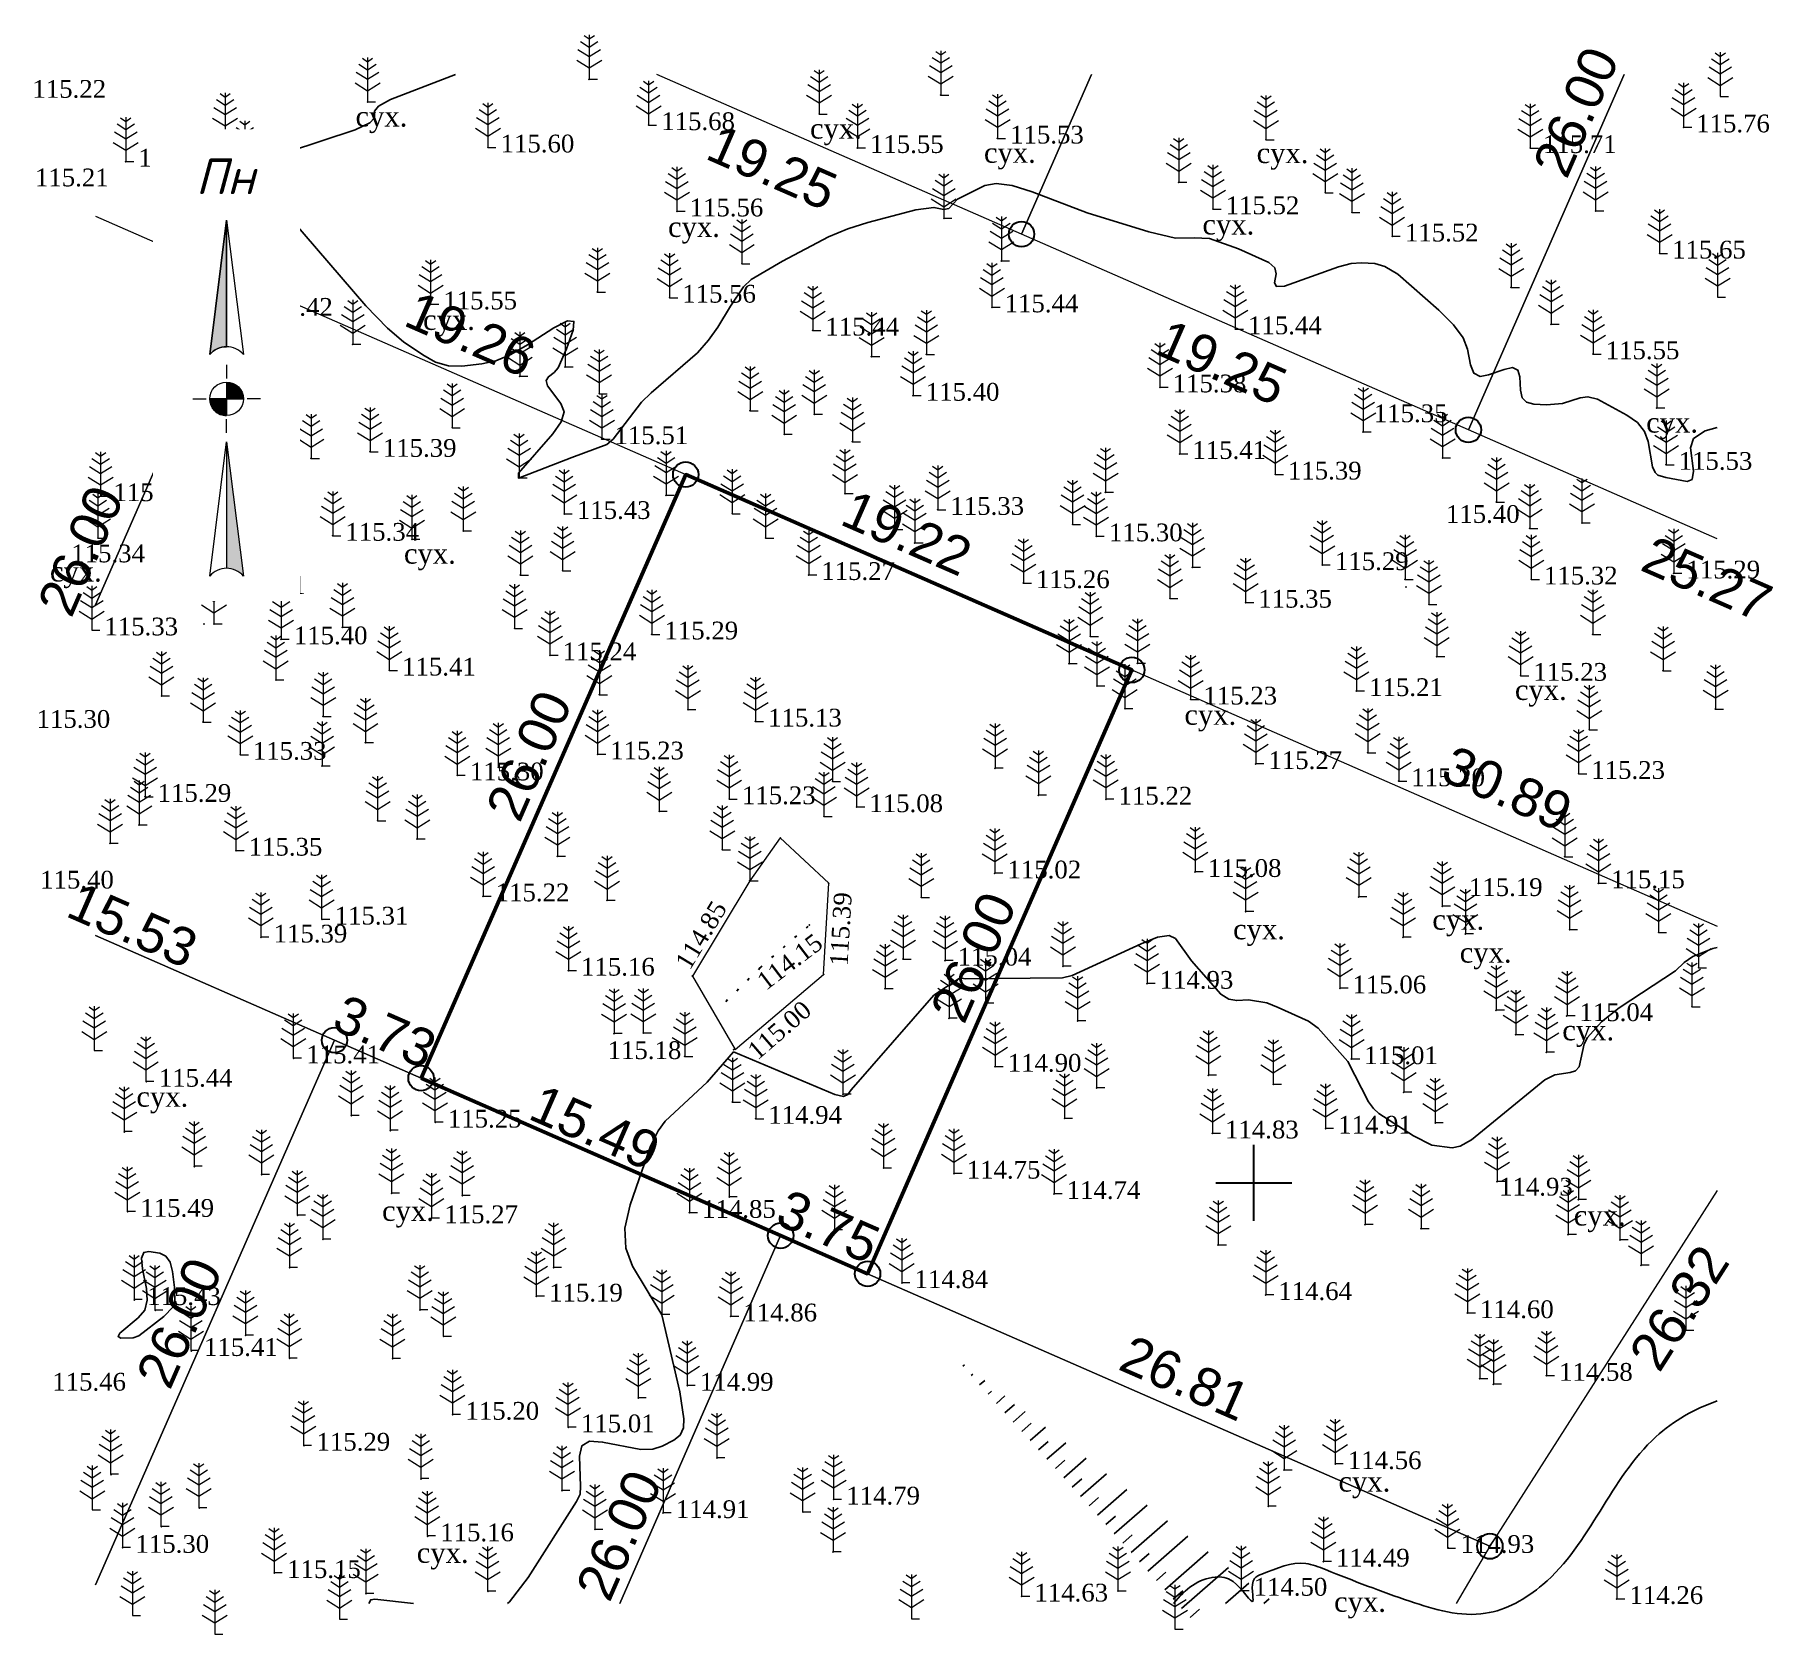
# Model space of a CAD drawing. Header units: millimetres. Extents: x 5405501.9 to 5405570.5, y 5524932.2 to 5524995.3.
import ezdxf
from ezdxf.enums import TextEntityAlignment as Align

# ---------------------------------------------------------------- set-up
doc = ezdxf.new("R2010")
doc.units = ezdxf.units.MM
doc.set_wipeout_variables(frame=1)
doc.linetypes.add('HIDDEN', pattern=[0.5, 0, -0.5])
for name, color, linetype, lineweight in [('#Лист (текст_ПН)', 250, 'Continuous', 0), ('#Штамп', 250, 'Continuous', 0), ('11900000', 1, 'Continuous', 30), ('Контур', 7, 'HIDDEN', 30), ('рельеф', 7, 'Continuous', 0), ('ТОЧКИ', 7, 'Continuous', 30)]:
    doc.layers.add(name, color=color, linetype=linetype, lineweight=lineweight)
for name, color, linetype in [('горизонтали', 42, 'Continuous'), ('Ділянки_Межі', 10, 'Continuous'), ('надписи', 7, 'Continuous'), ('отметки', 7, 'Continuous'), ('промеры', 185, 'Continuous'), ('Растительность', 7, 'Continuous')]:
    doc.layers.add(name, color=color, linetype=linetype)
doc.styles.get("Standard").update_dxf_attribs({"font": 'arial.ttf'})
doc.styles.add('times', font='times.ttf')
doc.styles.add('Мой_Топо', font='isocpeui.ttf')
doc.linetypes.add('канава 0', pattern='A,0.9,0,["|",Standard,S=0.25,R=0,X=0,Y=0],0.1', length=1)

# ---------------------------------------------------------------- blocks, each defined once
blk = doc.blocks.new('A$C51FE15A3')
at = {"layer": 'Растительность', "color": 94, "lineweight": 0}
for points in [[(-0.343, 1.489), (0, 1.267), (0.343, 1.489)], [(-0.201, 1.726), (0, 1.584), (0.201, 1.726)], [(0, 1.75), (0, 0), (0.319, 0)], [(-0.493, 0.753), (0, 0.444), (0.493, 0.753)], [(-0.447, 1.172), (0, 0.895), (0.447, 1.172)]]:
    blk.add_lwpolyline(points, dxfattribs=at)
blk = doc.blocks.new('*U3')
at = {"color": 0}
for points in [[(-0.113, 0), (-0.109, -0.029), (-0.097, -0.056)], [(-0.113, 0), (-0.097, -0.056), (0, 0)], [(-0.097, -0.056), (0, -0.113), (0, 0)], [(-0.097, -0.056), (-0.08, -0.08), (-0.056, -0.097)], [(-0.097, -0.056), (-0.056, -0.097), (0, -0.113)], [(-0.056, -0.097), (-0.029, -0.109), (0, -0.113)]]:
    blk.add_solid(points, dxfattribs=at)
blk = doc.blocks.new('*U4')
at = {"color": 0}
for points in [[(0, 0), (0.097, 0.056), (0, 0.113)], [(0.097, 0.056), (0.029, 0.109), (0, 0.113)], [(0, 0), (0.113, 0), (0.097, 0.056)], [(0.097, 0.056), (0.056, 0.097), (0.029, 0.109)], [(0.097, 0.056), (0.08, 0.08), (0.056, 0.097)], [(0.113, 0), (0.109, 0.029), (0.097, 0.056)]]:
    blk.add_solid(points, dxfattribs=at)
blk = doc.blocks.new('*U5')
at = {"color": 0}
for points in [[(0, -1.136), (0.021, -1.138), (0, -0.288)], [(0.021, -1.138), (0.042, -1.142), (0, -0.288)], [(0.042, -1.142), (0.062, -1.15), (0, -0.288)], [(0.062, -1.15), (0.081, -1.16), (0, -0.288)], [(0.081, -1.16), (0.098, -1.173), (0, -0.288)], [(0.098, -1.173), (0.113, -1.188), (0, -0.288)]]:
    blk.add_solid(points, dxfattribs=at)
blk = doc.blocks.new('*U6')
at = {"color": 0}
for points in [[(-0.113, 0.297), (-0.098, 0.312), (0, 1.197)], [(-0.098, 0.312), (-0.081, 0.325), (0, 1.197)], [(-0.081, 0.325), (-0.062, 0.335), (0, 1.197)], [(-0.062, 0.335), (-0.042, 0.343), (0, 1.197)], [(-0.042, 0.343), (-0.021, 0.347), (0, 1.197)], [(-0.021, 0.347), (0, 0.349), (0, 1.197)]]:
    blk.add_solid(points, dxfattribs=at)
blk = doc.blocks.new('#Північ')
at = {"color": 7}
blk.add_wipeout([(-2.901, 10.635), (2.901, 10.635), (2.901, -7.981), (-2.901, -7.981)], dxfattribs=at).dxf.layer = '#Лист (текст_ПН)'
at = {"layer": '#Лист (текст_ПН)'}
for p, q in [((-0.663, 1.748), (0, 7.043)), ((0, 7.043), (0, 2.052)), ((0, 7.043), (0.663, 1.748)), ((0, 1.337), (0, 0.807)), ((-1.337, 0), (-0.807, 0)), ((-0.662, 0), (0.662, 0)), ((0, 0.662), (0, -0.662)), ((1.337, 0), (0.807, 0)), ((0, -1.337), (0, -0.807)), ((-0.663, -6.99), (0, -1.695)), ((0, -1.695), (0.663, -6.99)), ((0, -1.695), (0, -6.686))]:
    blk.add_line(p, q, dxfattribs=at)
at = {"layer": '#Лист (текст_ПН)', "flags": 128}
for points in [[(0, 7.043), (-0.663, 1.748, -0.218585), (0, 2.052)], [(0, 0), (-0.662, 0, 0.414214), (0, -0.662)]]:
    blk.add_lwpolyline(points, format="xyb", close=True, dxfattribs=at)
at = {"layer": '#Лист (текст_ПН)'}
blk.add_circle((0, 0), 0.662, dxfattribs=at)
for centre in [(0, 1.178), (0, -7.56)]:
    blk.add_arc(centre, 0.874, 40.67981, 139.32019, dxfattribs=at)
at = {"layer": '#Лист (текст_ПН)', "xscale": 5.883850111352785, "yscale": 5.883850111352785, "zscale": 5.883850111352785}
for name in ['*U6', '*U3', '*U4', '*U5']:
    blk.add_blockref(name, (0, 0), dxfattribs=at)
at = {"layer": '#Лист (текст_ПН)', "style": 'Мой_Топо'}
blk.add_text('Пн', height=1.4, dxfattribs=at).set_placement((-1.217, 8.077))

msp = doc.modelspace()

# ---------------------------------------------------------------- linework, layer by layer
at = {"color": 0, "lineweight": -2}
for p, q in [((5405538.518, 5524942.764, 102.36), (5405538.58, 5524942.818, 102.36)), ((5405538.85, 5524942.397, 102.36), (5405538.915, 5524942.454, 102.36)), ((5405539.182, 5524942.029, 102.36), (5405539.382, 5524942.203, 102.36)), ((5405539.514, 5524941.662, 102.36), (5405539.648, 5524941.779, 102.36)), ((5405539.846, 5524941.295, 102.36), (5405540.184, 5524941.588, 102.36)), ((5405540.179, 5524940.927, 102.36), (5405540.556, 5524941.256, 102.36)), ((5405540.511, 5524940.56, 102.36), (5405540.986, 5524940.973, 102.36)), ((5405540.843, 5524940.192, 102.36), (5405541.22, 5524940.521, 102.36)), ((5405541.175, 5524939.825, 102.36), (5405541.787, 5524940.358, 102.36)), ((5405541.507, 5524939.458, 102.36), (5405541.884, 5524939.786, 102.36)), ((5405541.839, 5524939.09, 102.36), (5405542.589, 5524939.743, 102.36)), ((5405542.172, 5524938.723, 102.36), (5405542.549, 5524939.051, 102.36)), ((5405542.504, 5524938.355, 102.36), (5405543.391, 5524939.128, 102.36)), ((5405542.836, 5524937.988, 102.36), (5405543.213, 5524938.316, 102.36)), ((5405543.168, 5524937.62, 102.36), (5405544.193, 5524938.513, 102.36)), ((5405543.5, 5524937.253, 102.36), (5405543.877, 5524937.581, 102.36)), ((5405543.832, 5524936.886, 102.36), (5405544.995, 5524937.898, 102.36)), ((5405544.497, 5524936.151, 102.36), (5405545.797, 5524937.283, 102.36)), ((5405544.164, 5524936.518, 102.36), (5405544.542, 5524936.846, 102.36)), ((5405545.161, 5524935.416, 102.36), (5405546.599, 5524936.668, 102.36)), ((5405544.829, 5524935.783, 102.36), (5405545.206, 5524936.112, 102.36)), ((5405545.825, 5524934.681, 102.36), (5405547.401, 5524936.053, 102.36)), ((5405545.493, 5524935.048, 102.36), (5405545.87, 5524935.377, 102.36)), ((5405546.49, 5524933.946, 102.36), (5405548.203, 5524935.437, 102.36)), ((5405546.157, 5524934.314, 102.36), (5405546.535, 5524934.642, 102.36)), ((5405547.154, 5524933.211, 102.36), (5405549.004, 5524934.822, 102.36)), ((5405548.887, 5524933.407, 102.36), (5405549.806, 5524934.207, 102.36)), ((5405546.822, 5524933.579, 102.36), (5405547.199, 5524933.907, 102.36)), ((5405550.395, 5524933.407, 102.36), (5405550.608, 5524933.592, 102.36)), ((5405547.486, 5524932.844, 102.36), (5405547.863, 5524933.172, 102.36))]:
    msp.add_line(p, q, dxfattribs=at)
at = {"layer": '11900000', "color": 7}
for points in [[(5405550, 5524948.5, 0), (5405550, 5524951.5, 0)], [(5405550, 5524948.5, 0), (5405550, 5524951.5, 0)], [(5405548.5, 5524950, 0), (5405551.5, 5524950, 0)], [(5405548.5, 5524950, 0), (5405551.5, 5524950, 0)]]:
    msp.add_polyline3d(points, dxfattribs=at)
at = {"layer": 'горизонтали', "color": 32}
for points in [[(5405512.037, 5524987.982, 115.5), (5405511.207, 5524989.232, 115.5), (5405511.167, 5524990.122, 115.5), (5405511.907, 5524990.662, 115.5), (5405514.547, 5524991.532, 115.5), (5405515.117, 5524991.802, 115.5), (5405515.307, 5524992.002, 115.5), (5405515.307, 5524992.262, 115.5), (5405515.467, 5524992.462, 115.5), (5405515.937, 5524992.732, 115.5), (5405518.506, 5524993.719, 115.5)], [(5405568.288, 5524979.786, 115.5), (5405567.817, 5524979.652, 115.5), (5405567.347, 5524979.352, 115.5), (5405567.227, 5524978.992, 115.5), (5405567.347, 5524978.062, 115.5), (5405567.297, 5524977.742, 115.5), (5405567.107, 5524977.662, 115.5), (5405566.257, 5524977.822, 115.5), (5405565.947, 5524977.912, 115.5), (5405565.837, 5524978.012, 115.5), (5405565.737, 5524978.242, 115.5), (5405565.557, 5524979.232, 115.5), (5405565.417, 5524979.632, 115.5), (5405565.137, 5524979.982, 115.5), (5405564.727, 5524980.282, 115.5), (5405563.557, 5524980.912, 115.5), (5405563.187, 5524981.002, 115.5), (5405562.877, 5524980.962, 115.5), (5405562.187, 5524980.732, 115.5), (5405561.557, 5524980.682, 115.5), (5405561.057, 5524980.712, 115.5), (5405560.767, 5524980.782, 115.5), (5405560.597, 5524980.962, 115.5), (5405560.527, 5524981.262, 115.5), (5405560.497, 5524981.782, 115.5), (5405560.417, 5524982.052, 115.5), (5405560.207, 5524982.152, 115.5), (5405559.877, 5524982.082, 115.5), (5405559.267, 5524981.862, 115.5), (5405558.927, 5524981.802, 115.5), (5405558.687, 5524981.932, 115.5), (5405558.547, 5524982.262, 115.5), (5405558.437, 5524982.882, 115.5), (5405558.257, 5524983.332, 115.5), (5405557.887, 5524983.842, 115.5), (5405557.307, 5524984.422, 115.5), (5405555.687, 5524985.832, 115.5), (5405555.177, 5524986.142, 115.5), (5405554.777, 5524986.252, 115.5), (5405554.247, 5524986.282, 115.5), (5405553.847, 5524986.252, 115.5), (5405553.347, 5524986.132, 115.5), (5405551.207, 5524985.362, 115.5), (5405550.897, 5524985.352, 115.5), (5405550.817, 5524985.502, 115.5), (5405550.887, 5524985.852, 115.5), (5405550.837, 5524986.082, 115.5), (5405550.597, 5524986.302, 115.5), (5405549.397, 5524986.832, 115.5), (5405548.247, 5524987.242, 115.5), (5405547.647, 5524987.272, 115.5), (5405546.907, 5524987.262, 115.5), (5405545.857, 5524987.502, 115.5), (5405543.427, 5524988.262, 115.5), (5405541.257, 5524989.082, 115.5), (5405540.467, 5524989.332, 115.5), (5405539.837, 5524989.412, 115.5), (5405539.387, 5524989.332, 115.5), (5405538.307, 5524988.802, 115.5), (5405537.967, 5524988.422, 115.5), (5405537.777, 5524988.382, 115.5), (5405537.377, 5524988.472, 115.5), (5405536.667, 5524988.372, 115.5), (5405534.767, 5524987.872, 115.5), (5405533.977, 5524987.622, 115.5), (5405533.217, 5524987.312, 115.5), (5405531.407, 5524986.352, 115.5), (5405530.167, 5524985.632, 115.5), (5405529.867, 5524985.342, 115.5), (5405529.347, 5524984.572, 115.5), (5405528.857, 5524983.752, 115.5), (5405528.487, 5524983.232, 115.5), (5405528.047, 5524982.732, 115.5), (5405526.227, 5524981.162, 115.5), (5405525.837, 5524980.782, 115.5), (5405524.727, 5524979.332, 115.5), (5405524.467, 5524979.122, 115.5), (5405523.087, 5524978.612, 115.5), (5405520.987, 5524977.792, 115.5), (5405520.987, 5524977.982, 115.5), (5405522.347, 5524979.542, 115.5), (5405522.677, 5524980.012, 115.5), (5405522.787, 5524980.402, 115.5), (5405522.657, 5524980.732, 115.5), (5405522.127, 5524981.432, 115.5), (5405522.077, 5524981.642, 115.5), (5405522.167, 5524981.792, 115.5), (5405522.397, 5524981.962, 115.5), (5405522.557, 5524982.142, 115.5), (5405522.887, 5524982.892, 115.5), (5405523.147, 5524983.632, 115.5), (5405523.177, 5524983.972, 115.5), (5405522.917, 5524984.002, 115.5), (5405522.377, 5524983.722, 115.5), (5405521.347, 5524983.052, 115.5), (5405520.687, 5524982.672, 115.5), (5405520.087, 5524982.422, 115.5), (5405519.537, 5524982.302, 115.5), (5405518.747, 5524982.212, 115.5), (5405518.227, 5524982.222, 115.5), (5405517.717, 5524982.362, 115.5), (5405517.207, 5524982.652, 115.5), (5405516.447, 5524983.172, 115.5), (5405515.817, 5524983.702, 115.5), (5405514.957, 5524984.592, 115.5), (5405512.037, 5524987.982, 115.5)], [(5405568.288, 5524959.278, 115), (5405568.117, 5524959.242, 115), (5405567.327, 5524958.922, 115), (5405566.977, 5524958.682, 115), (5405566.637, 5524958.352, 115), (5405564.417, 5524956.902, 115), (5405563.727, 5524956.342, 115), (5405563.167, 5524955.732, 115), (5405563.037, 5524955.472, 115), (5405562.837, 5524954.572, 115), (5405562.697, 5524954.412, 115), (5405562.487, 5524954.342, 115), (5405561.877, 5524954.252, 115), (5405561.487, 5524954.062, 115), (5405558.587, 5524951.692, 115), (5405558.147, 5524951.442, 115), (5405557.827, 5524951.382, 115), (5405557.027, 5524951.482, 115), (5405556.307, 5524951.852, 115), (5405554.937, 5524952.732, 115), (5405554.727, 5524952.922, 115), (5405554.527, 5524953.192, 115), (5405553.717, 5524954.782, 115), (5405552.537, 5524956.102, 115), (5405552.157, 5524956.372, 115), (5405550.967, 5524956.912, 115), (5405550.517, 5524957.092, 115), (5405549.787, 5524957.212, 115), (5405549.327, 5524957.182, 115), (5405549.017, 5524957.242, 115), (5405548.697, 5524957.432, 115), (5405547.537, 5524958.752, 115), (5405546.907, 5524959.632, 115), (5405546.657, 5524959.752, 115), (5405546.207, 5524959.682, 115), (5405545.557, 5524959.422, 115), (5405542.837, 5524958.172, 115), (5405542.457, 5524958.082, 115), (5405538.607, 5524958.042, 115), (5405538.417, 5524958.082, 115), (5405537.377, 5524957.402, 115), (5405534.117, 5524953.662, 115), (5405533.987, 5524953.482, 115), (5405533.817, 5524953.402, 115), (5405533.467, 5524953.482, 115), (5405529.477, 5524955.162, 115), (5405528.427, 5524953.962, 115), (5405526.777, 5524952.422, 115), (5405526.497, 5524952.052, 115), (5405526.197, 5524951.442, 115), (5405525.397, 5524949.132, 115), (5405525.187, 5524948.212, 115), (5405525.217, 5524947.412, 115), (5405525.487, 5524946.712, 115), (5405526.647, 5524944.792, 115), (5405527.347, 5524941.752, 115), (5405527.507, 5524940.692, 115), (5405527.497, 5524940.332, 115), (5405527.367, 5524940.042, 115), (5405527.117, 5524939.842, 115), (5405526.657, 5524939.602, 115), (5405526.287, 5524939.492, 115), (5405525.817, 5524939.482, 115), (5405524.307, 5524939.772, 115), (5405523.787, 5524939.802, 115), (5405523.487, 5524939.622, 115), (5405523.397, 5524939.212, 115), (5405523.437, 5524938.012, 115), (5405523.417, 5524937.712, 115), (5405523.277, 5524937.422, 115), (5405521.367, 5524934.432, 115), (5405520.637, 5524933.472, 115), (5405520.554, 5524933.407, 115)], [(5405516.841, 5524933.407, 115), (5405515.317, 5524933.572, 115), (5405515.157, 5524933.552, 115), (5405515.076, 5524933.407, 115)]]:
    msp.add_polyline3d(points, dxfattribs=at)
msp.add_polyline3d([(5405505.787, 5524943.882, 115.5), (5405506.007, 5524943.962, 115.5), (5405506.997, 5524944.722, 115.5), (5405507.357, 5524945.102, 115.5), (5405507.427, 5524945.242, 115.5), (5405507.417, 5524945.872, 115.5), (5405507.337, 5524946.502, 115.5), (5405507.247, 5524946.872, 115.5), (5405507.077, 5524947.102, 115.5), (5405506.837, 5524947.222, 115.5), (5405506.407, 5524947.292, 115.5), (5405506.197, 5524947.252, 115.5), (5405506.107, 5524947.022, 115.5), (5405506.147, 5524946.602, 115.5), (5405506.307, 5524945.832, 115.5), (5405506.337, 5524945.362, 115.5), (5405506.237, 5524944.972, 115.5), (5405505.977, 5524944.672, 115.5), (5405505.257, 5524944.062, 115.5), (5405505.187, 5524943.932, 115.5), (5405505.297, 5524943.872, 115.5), (5405505.787, 5524943.882, 115.5)], close=True, dxfattribs=at)
msp.add_open_spline([(5405546.834, 5524933.407), (5405547.298, 5524933.972), (5405548.007, 5524934.525), (5405549.31, 5524934.412), (5405550.203, 5524932.882), (5405549.792, 5524934.366), (5405550.801, 5524934.735), (5405551.741, 5524935.172), (5405553.708, 5524934.388), (5405555.917, 5524933.521), (5405559.022, 5524932.609), (5405563.04, 5524934.883), (5405564.332, 5524939.289), (5405567.395, 5524941.096), (5405568.288, 5524941.39)], degree=3, knots=[723.671916, 723.671916, 723.671916, 723.671916, 725.779106, 726.515958, 727.610805, 728.505739, 728.853044, 730.63022, 731.440457, 735.00311, 738.019619, 740.550249, 747.898578, 750.664742, 750.664742, 750.664742, 750.664742], dxfattribs=at)
at = {"layer": 'Ділянки_Межі', "lineweight": 0}
for points in [[(5405543.595, 5524993.719), (5405540.836, 5524987.416), (5405526.44, 5524993.719)], [(5405564.609, 5524993.719), (5405558.469, 5524979.696), (5405540.836, 5524987.416)], [(5405540.836, 5524987.416), (5405543.595, 5524993.719)], [(5405558.469, 5524979.696), (5405564.609, 5524993.719)], [(5405504.3, 5524988.128), (5405509.94, 5524985.659), (5405504.3, 5524972.8)], [(5405504.3, 5524972.8), (5405509.94, 5524985.659), (5405527.584, 5524977.934), (5405517.141, 5524954.124), (5405513.725, 5524955.62), (5405504.3, 5524959.746)], [(5405568.288, 5524975.397), (5405558.469, 5524979.696)], [(5405534.764, 5524946.408), (5405545.191, 5524970.226), (5405568.288, 5524960.114)], [(5405504.3, 5524959.746), (5405513.725, 5524955.62), (5405504.3, 5524934.133)], [(5405504.3, 5524934.133), (5405513.725, 5524955.62), (5405517.141, 5524954.124), (5405531.332, 5524947.911), (5405524.982, 5524933.407)], [(5405568.288, 5524949.692), (5405559.319, 5524935.658), (5405534.764, 5524946.408)], [(5405524.982, 5524933.407), (5405531.332, 5524947.911), (5405534.764, 5524946.408), (5405559.319, 5524935.658), (5405557.988, 5524933.407)]]:
    msp.add_lwpolyline(points, dxfattribs=at)
at = {"layer": 'Ділянки_Межі', "lineweight": 50}
msp.add_lwpolyline([(5405517.141, 5524954.124), (5405527.584, 5524977.934), (5405545.191, 5524970.226), (5405534.764, 5524946.408), (5405531.332, 5524947.911)], close=True, dxfattribs=at)
at = {"layer": 'Контур', "color": 7, "linetype": 'HIDDEN'}
msp.add_lwpolyline([(5405529.169, 5524957.15), (5405530.53, 5524958.49), (5405532.465, 5524960.161)], dxfattribs=at)
at = {"layer": 'отметки', "color": 7}
for p in [(5405523.775, 5524993.528, 115.63), (5405515.03, 5524992.626, 115.494), (5405537.647, 5524992.905, 115.636), (5405532.854, 5524992.154, 115.543), (5405509.413, 5524991.238, 115.469), (5405526.122, 5524991.719, 115.676), (5405539.886, 5524991.191, 115.529), (5405550.486, 5524991.145, 115.639), (5405566.957, 5524991.632, 115.758), (5405519.782, 5524990.84, 115.597), (5405534.356, 5524990.819, 115.547), (5405560.911, 5524990.816, 115.714), (5405505.487, 5524990.28, 115.384), (5405510.193, 5524990.14, 115.5), (5405547.039, 5524989.457, 115.547), (5405552.821, 5524989.051, 115.571), (5405548.391, 5524988.402, 115.523), (5405508.745, 5524987.702, 115.477), (5405527.24, 5524988.317, 115.555), (5405537.772, 5524988.045, 115.49), (5405553.87, 5524988.275, 115.632), (5405563.488, 5524988.329, 115.646), (5405555.465, 5524987.327, 115.524), (5405540.039, 5524986.362, 115.442), (5405566.01, 5524986.655, 115.646), (5405508.567, 5524985.673, 115.491), (5405529.801, 5524986.247, 115.513), (5405524.1, 5524985.135, 115.504), (5405526.949, 5524984.914, 115.559), (5405560.156, 5524985.315, 115.568), (5405510.252, 5524984.397, 115.422), (5405517.522, 5524984.649, 115.548), (5405539.67, 5524984.534, 115.436), (5405532.596, 5524983.617, 115.444), (5405549.274, 5524983.668, 115.437), (5405561.732, 5524983.863, 115.523), (5405514.446, 5524983.066, 115.468), (5405522.826, 5524982.179, 115.502), (5405534.916, 5524982.586, 115.442), (5405537.085, 5524982.674, 115.434), (5405563.388, 5524982.684, 115.552), (5405521.035, 5524981.807, 115.488), (5405524.171, 5524981.119, 115.531), (5405536.557, 5524981.046, 115.4), (5405546.301, 5524981.377, 115.378), (5405510.734, 5524980.184, 115.371), (5405530.126, 5524980.449, 115.425), (5405532.656, 5524980.315, 115.368), (5405565.9, 5524980.557, 115.53), (5405518.373, 5524979.784, 115.456), (5405531.475, 5524979.522, 115.458), (5405554.315, 5524979.615, 115.351), (5405515.134, 5524978.833, 115.394), (5405524.275, 5524979.332, 115.508), (5405534.161, 5524979.224, 115.385), (5405547.079, 5524978.75, 115.411), (5405512.806, 5524978.573, 115.394), (5405557.448, 5524978.592, 115.444), (5405566.266, 5524978.32, 115.53), (5405511.353, 5524977.492, 115.322), (5405521.01, 5524977.796, 115.501), (5405550.849, 5524977.938, 115.391), (5405504.503, 5524977.084, 115.296), (5405526.81, 5524977.12, 115.425), (5405533.874, 5524977.175, 115.337), (5405544.149, 5524977.236, 115.32), (5405559.577, 5524976.849, 115.402), (5405522.791, 5524976.382, 115.433), (5405529.424, 5524976.39, 115.369), (5405537.53, 5524976.543, 115.328), (5405562.947, 5524976.026, 115.333), (5405504.394, 5524975.429, 115.352), (5405513.656, 5524975.523, 115.337), (5405516.779, 5524975.377, 115.35), (5405518.808, 5524975.71, 115.402), (5405530.741, 5524975.429, 115.372), (5405535.826, 5524975.771, 115.291), (5405542.848, 5524975.963, 115.25), (5405543.785, 5524975.501, 115.3), (5405560.893, 5524975.81, 115.356), (5405536.626, 5524975.236, 115.269), (5405507.754, 5524974.472, 115.319), (5405521.063, 5524973.972, 115.315), (5405522.734, 5524974.141, 115.351), (5405532.436, 5524973.976, 115.266), (5405547.58, 5524974.279, 115.285), (5405552.703, 5524974.366, 115.294), (5405566.572, 5524974.035, 115.287), (5405509.18, 5524973.42, 115.308), (5405540.908, 5524973.653, 115.256), (5405555.969, 5524973.797, 115.376), (5405556.011, 5524973.492, 115.35), (5405560.949, 5524973.798, 115.32), (5405546.69, 5524973.045, 115.218), (5405549.677, 5524972.884, 115.349), (5405556.915, 5524972.81, 115.324), (5405508.573, 5524972.034, 115.33), (5405508.97, 5524972.036, 115.329), (5405514.039, 5524971.913, 115.348), (5405511.622, 5524971.438, 115.402), (5405520.833, 5524971.861, 115.279), (5405526.246, 5524971.631, 115.29), (5405543.546, 5524971.55, 115.296), (5405563.376, 5524971.635, 115.185), (5405522.228, 5524970.807, 115.242), (5405557.215, 5524970.752, 115.282), (5405511.415, 5524969.825, 115.357), (5405515.894, 5524970.205, 115.407), (5405542.71, 5524970.479, 115.275), (5405545.41, 5524970.49, 115.276), (5405560.533, 5524970, 115.23), (5405566.154, 5524970.193, 115.17), (5405506.904, 5524969.197, 115.365), (5405524.183, 5524969.254, 115.235), (5405543.814, 5524969.596, 115.207), (5405554.052, 5524969.397, 115.208), (5405527.674, 5524968.663, 115.194), (5405544.914, 5524968.702, 115.199), (5405547.513, 5524969.063, 115.228), (5405568.218, 5524968.685, 115.2), (5405508.538, 5524968.173, 115.355), (5405513.277, 5524968.395, 115.392), (5405530.338, 5524968.195, 115.131), (5405563.245, 5524967.872, 115.222), (5405514.95, 5524967.357, 115.315), (5405510.006, 5524966.884, 115.333), (5405513.235, 5524966.436, 115.358), (5405524.105, 5524966.898, 115.226), (5405550.079, 5524966.517, 115.275), (5405554.495, 5524966.96, 115.198), (5405518.571, 5524966.071, 115.302), (5405520.188, 5524966.387, 115.262), (5405533.383, 5524965.835, 115.087), (5405539.793, 5524966.348, 115.118), (5405555.715, 5524965.84, 115.202), (5405562.819, 5524966.129, 115.228), (5405506.247, 5524965.223, 115.29), (5405529.304, 5524965.131, 115.229), (5405541.499, 5524965.283, 115.109), (5405544.164, 5524965.116, 115.217), (5405526.541, 5524964.652, 115.167), (5405533.043, 5524964.45, 115.191), (5405534.332, 5524964.817, 115.084), (5405506.018, 5524964.106, 115.355), (5405515.429, 5524964.284, 115.223), (5405504.866, 5524963.386, 115.315), (5405509.841, 5524963.102, 115.351), (5405516.985, 5524963.564, 115.313), (5405529.032, 5524963.133, 115.092), (5405531.318, 5524963.602, 115.124), (5405522.516, 5524962.877, 115.176), (5405562.269, 5524962.855, 115.123), (5405530.115, 5524961.915, 115.153), (5405533.231, 5524961.809, 115.175), (5405539.781, 5524962.203, 115.016), (5405547.686, 5524962.261, 115.08), (5405563.602, 5524961.815, 115.148), (5405519.588, 5524961.3, 115.217), (5405524.476, 5524961.137, 115.192), (5405536.881, 5524961.254, 115.147), (5405554.134, 5524961.27, 115.277), (5405557.44, 5524960.901, 115.193), (5405513.234, 5524960.383, 115.306), (5405549.684, 5524960.693, 115.11), (5405510.825, 5524959.675, 115.385), (5405532.465, 5524960.161, 113.883), (5405555.888, 5524959.677, 115.187), (5405558.343, 5524959.815, 115.179), (5405562.461, 5524959.987, 115.021), (5405565.972, 5524959.87, 115.086), (5405522.955, 5524958.369, 115.164), (5405530.525, 5524958.486, 114.153), (5405533.023, 5524958.213, 115.388), (5405536.161, 5524958.823, 115.08), (5405537.817, 5524958.764, 115.039), (5405542.472, 5524958.529, 115.024), (5405567.55, 5524958.486, 114.969), (5405527.851, 5524958.152, 114.846), (5405535.448, 5524957.659, 115.075), (5405545.787, 5524957.852, 114.927), (5405553.397, 5524957.669, 115.061), (5405539.387, 5524957.052, 114.939), (5405539.418, 5524957.077, 114.95), (5405559.564, 5524956.804, 115.172), (5405567.288, 5524956.944, 114.923), (5405537.978, 5524956.488, 114.952), (5405543.049, 5524956.385, 114.911), (5405562.351, 5524956.575, 115.041), (5405524.762, 5524955.877, 115.178), (5405525.91, 5524955.907, 115.088), (5405560.332, 5524955.836, 115.045), (5405512.115, 5524954.909, 115.414), (5405527.55, 5524954.986, 115.063), (5405529.471, 5524955.253, 115.002), (5405553.855, 5524954.876, 115.006), (5405561.547, 5524955.146, 115.027), (5405539.792, 5524954.578, 114.902), (5405548.206, 5524954.232, 114.909), (5405506.296, 5524953.987, 115.444), (5405533.798, 5524953.484, 115.004), (5405543.802, 5524953.734, 114.786), (5405550.77, 5524953.879, 114.893), (5405555.913, 5524953.569, 115.066), (5405529.427, 5524953.185, 114.942), (5405505.44, 5524952.006, 115.433), (5405514.395, 5524952.65, 115.346), (5405515.931, 5524952.058, 115.302), (5405517.7, 5524952.375, 115.247), (5405530.345, 5524952.523, 114.937), (5405542.532, 5524952.535, 114.846), (5405552.831, 5524952.136, 114.909), (5405557.158, 5524952.353, 115.051), (5405548.366, 5524951.947, 114.835), (5405508.201, 5524950.635, 115.465), (5405510.856, 5524950.314, 115.404), (5405535.397, 5524950.577, 114.863), (5405538.175, 5524950.362, 114.749), (5405559.597, 5524950.041, 114.934), (5405515.977, 5524949.577, 115.353), (5405518.772, 5524949.489, 115.137), (5405529.307, 5524949.432, 114.848), (5405542.118, 5524949.56, 114.741), (5405562.803, 5524949.331, 114.853), (5405505.567, 5524948.856, 115.486), (5405512.272, 5524948.707, 115.361), (5405517.561, 5524948.602, 115.266), (5405527.732, 5524948.813, 114.849), (5405533.456, 5524948.149, 114.875), (5405554.387, 5524948.347, 114.762), (5405556.602, 5524948.188, 114.812), (5405562.402, 5524947.953, 114.836), (5405513.276, 5524947.77, 115.317), (5405548.595, 5524947.538, 114.727), (5405564.446, 5524947.742, 114.845), (5405511.964, 5524946.65, 115.383), (5405522.379, 5524946.645, 115.135), (5405565.281, 5524946.744, 114.736), (5405536.114, 5524946.044, 114.843), (5405505.833, 5524945.375, 115.429), (5405521.696, 5524945.514, 115.19), (5405550.47, 5524945.574, 114.642), (5405506.662, 5524944.969, 115.522), (5405517.099, 5524944.978, 115.232), (5405526.644, 5524944.791, 115), (5405529.36, 5524944.729, 114.858), (5405558.429, 5524944.859, 114.599), (5405510.22, 5524943.974, 115.341), (5405518.03, 5524943.934, 115.182), (5405567.048, 5524944.18, 114.645), (5405508.079, 5524943.367, 115.412), (5405511.959, 5524943.066, 115.351), (5405516.027, 5524943.053, 115.268), (5405561.546, 5524942.386, 114.578), (5405527.646, 5524941.995, 114.985), (5405558.914, 5524942.27, 114.571), (5405559.455, 5524942.049, 114.568), (5405525.72, 5524941.51, 115.079), (5405518.394, 5524940.851, 115.203), (5405522.951, 5524940.355, 115.011), (5405512.517, 5524939.631, 115.291), (5405528.816, 5524939.139, 114.948), (5405504.906, 5524938.485, 115.374), (5405517.142, 5524938.317, 115.095), (5405551.197, 5524938.668, 114.498), (5405553.213, 5524938.904, 114.563), (5405522.705, 5524937.85, 115.021), (5405508.389, 5524937.169, 115.265), (5405526.695, 5524936.973, 114.913), (5405532.207, 5524937.007, 114.829), (5405533.422, 5524937.506, 114.786), (5405550.569, 5524937.241, 114.542), (5405506.897, 5524936.433, 115.304), (5405524.009, 5524936.324, 114.964), (5405505.373, 5524935.601, 115.302), (5405517.399, 5524936.057, 115.158), (5405557.66, 5524935.598, 114.928), (5405533.403, 5524935.434, 114.796), (5405552.744, 5524935.058, 114.493), (5405511.358, 5524934.607, 115.148), (5405514.974, 5524933.791, 115.006), (5405519.785, 5524933.882, 115.034), (5405540.844, 5524933.68, 114.633), (5405544.637, 5524933.893, 114.51), (5405549.494, 5524933.909, 114.501), (5405564.326, 5524933.583, 114.262)]:
    msp.add_point(p, dxfattribs=at)
at = {"layer": 'рельеф', "color": 7, "linetype": 'канава 0'}
for points, elevation in [([(5405533.231, 5524961.809), (5405531.318, 5524963.602), (5405530.12, 5524961.91), (5405527.851, 5524958.152)], 115.175), ([(5405527.85, 5524958.15), (5405529.534, 5524955.25), (5405533.02, 5524958.21), (5405533.02, 5524958.21), (5405533.23, 5524961.81)], 114.85)]:
    msp.add_lwpolyline(points, dxfattribs=dict(at, elevation=elevation))
at = {"layer": 'ТОЧКИ'}
for centre in [(5405540.836, 5524987.416), (5405509.94, 5524985.659), (5405558.469, 5524979.696), (5405527.584, 5524977.934), (5405545.191, 5524970.226), (5405513.725, 5524955.62, 107.24), (5405517.141, 5524954.124, 107.24), (5405531.332, 5524947.911, 107.24), (5405534.764, 5524946.408, 107.24), (5405559.319, 5524935.658)]:
    msp.add_circle(centre, 0.5, dxfattribs=at)

# ---------------------------------------------------------------- block references
at = {"layer": 'Растительность', "color": 7}
for p in [(5405523.78, 5524993.53, 115.63), (5405537.65, 5524992.9, 115.64), (5405568.41, 5524992.84, 115.7), (5405515.03, 5524992.63, 115.49), (5405532.85, 5524992.15, 115.54), (5405526.12, 5524991.72, 115.68), (5405566.96, 5524991.63, 115.76), (5405509.41, 5524991.24, 115.47), (5405519.78, 5524990.84, 115.6), (5405534.36, 5524990.82, 115.55), (5405539.89, 5524991.19, 115.53), (5405550.48, 5524991.14, 115.64), (5405560.91, 5524990.81, 115.71), (5405505.49, 5524990.28, 115.38), (5405510.19, 5524990.14, 115.5), (5405547.04, 5524989.46, 115.55), (5405552.82, 5524989.05, 115.57), (5405527.24, 5524988.32, 115.56), (5405537.77, 5524988.05, 115.49), (5405548.39, 5524988.4, 115.52), (5405553.87, 5524988.27, 115.63), (5405563.49, 5524988.33, 115.65), (5405508.75, 5524987.7, 115.48), (5405555.46, 5524987.33, 115.52), (5405566.01, 5524986.65, 115.65), (5405529.8, 5524986.25, 115.51), (5405540.04, 5524986.36, 115.44), (5405508.57, 5524985.67, 115.49), (5405560.16, 5524985.31, 115.57), (5405517.52, 5524984.65, 115.55), (5405524.1, 5524985.13, 115.5), (5405526.95, 5524984.91, 115.56), (5405568.3, 5524984.93, 115.6), (5405510.25, 5524984.4, 115.42), (5405539.67, 5524984.53, 115.44), (5405561.73, 5524983.86, 115.52), (5405532.6, 5524983.62, 115.44), (5405549.27, 5524983.67, 115.44), (5405514.45, 5524983.07, 115.47), (5405534.92, 5524982.59, 115.44), (5405537.08, 5524982.67, 115.43), (5405563.39, 5524982.68, 115.55), (5405521.04, 5524981.81, 115.49), (5405522.83, 5524982.18, 115.5), (5405524.17, 5524981.12, 115.53), (5405546.3, 5524981.38, 115.38), (5405530.13, 5524980.45, 115.42), (5405536.56, 5524981.05, 115.4), (5405565.9, 5524980.56, 115.53), (5405510.73, 5524980.18, 115.37), (5405518.37, 5524979.78, 115.46), (5405532.66, 5524980.31, 115.37), (5405524.28, 5524979.33, 115.51), (5405531.47, 5524979.52, 115.46), (5405534.16, 5524979.22, 115.38), (5405554.32, 5524979.62, 115.35), (5405512.81, 5524978.57, 115.39), (5405515.13, 5524978.83, 115.39), (5405547.08, 5524978.75, 115.41), (5405557.45, 5524978.59, 115.44), (5405521.01, 5524977.8, 115.5), (5405550.85, 5524977.94, 115.39), (5405566.27, 5524978.32, 115.53), (5405504.5, 5524977.08, 115.3), (5405511.35, 5524977.49, 115.32), (5405526.81, 5524977.12, 115.42), (5405533.87, 5524977.18, 115.34), (5405544.15, 5524977.24, 115.32), (5405522.79, 5524976.38, 115.43), (5405529.42, 5524976.39, 115.37), (5405537.53, 5524976.54, 115.33), (5405559.58, 5524976.85, 115.4), (5405518.81, 5524975.71, 115.4), (5405535.83, 5524975.77, 115.29), (5405542.85, 5524975.96, 115.25), (5405560.89, 5524975.81, 115.36), (5405562.95, 5524976.03, 115.33), (5405504.39, 5524975.43, 115.35), (5405513.66, 5524975.52, 115.34), (5405516.78, 5524975.38, 115.35), (5405530.74, 5524975.43, 115.37), (5405536.63, 5524975.24, 115.27), (5405543.78, 5524975.5, 115.3), (5405507.75, 5524974.47, 115.32), (5405547.58, 5524974.28, 115.29), (5405552.7, 5524974.37, 115.29), (5405521.06, 5524973.97, 115.31), (5405522.73, 5524974.14, 115.35), (5405532.44, 5524973.98, 115.27), (5405540.91, 5524973.65, 115.26), (5405555.97, 5524973.8, 115.38), (5405560.95, 5524973.8, 115.32), (5405566.57, 5524974.04, 115.29), (5405509.18, 5524973.42, 115.31), (5405546.69, 5524973.04, 115.22), (5405549.68, 5524972.88, 115.35), (5405556.91, 5524972.81, 115.32), (5405504.15, 5524971.79, 115.33), (5405508.97, 5524972.04, 115.33), (5405514.04, 5524971.91, 115.35), (5405520.83, 5524971.86, 115.28), (5405526.25, 5524971.63, 115.29), (5405543.55, 5524971.55, 115.3), (5405563.38, 5524971.63, 115.19), (5405511.62, 5524971.44, 115.4), (5405515.89, 5524970.2, 115.41), (5405522.23, 5524970.81, 115.24), (5405542.71, 5524970.48, 115.28), (5405545.41, 5524970.49, 115.28), (5405557.22, 5524970.75, 115.28), (5405566.15, 5524970.19, 115.17), (5405511.41, 5524969.83, 115.36), (5405543.81, 5524969.6, 115.21), (5405560.53, 5524970, 115.23), (5405506.9, 5524969.2, 115.37), (5405524.18, 5524969.25, 115.24), (5405547.51, 5524969.06, 115.23), (5405554.05, 5524969.4, 115.21), (5405508.54, 5524968.17, 115.35), (5405513.28, 5524968.39, 115.39), (5405527.67, 5524968.66, 115.19), (5405530.34, 5524968.19, 115.13), (5405544.91, 5524968.7, 115.2), (5405568.22, 5524968.68, 115.2), (5405563.24, 5524967.87, 115.22), (5405510.01, 5524966.88, 115.33), (5405514.95, 5524967.36, 115.32), (5405524.11, 5524966.9, 115.23), (5405554.5, 5524966.96, 115.2), (5405513.24, 5524966.44, 115.36), (5405518.57, 5524966.07, 115.3), (5405520.19, 5524966.39, 115.26), (5405539.79, 5524966.36, 115.12), (5405550.08, 5524966.54, 115.28), (5405562.82, 5524966.13, 115.23), (5405533.38, 5524965.83, 115.09), (5405555.72, 5524965.84, 115.2), (5405506.25, 5524965.22, 115.29), (5405526.54, 5524964.65, 115.17), (5405529.3, 5524965.13, 115.23), (5405534.33, 5524964.82, 115.08), (5405541.5, 5524965.3, 115.11), (5405544.16, 5524965.14, 115.22), (5405506.02, 5524964.11, 115.35), (5405515.43, 5524964.28, 115.22), (5405533.04, 5524964.45, 115.19), (5405504.87, 5524963.39, 115.31), (5405516.99, 5524963.56, 115.31), (5405509.84, 5524963.1, 115.35), (5405522.52, 5524962.88, 115.18), (5405529.03, 5524963.13, 115.09), (5405562.27, 5524962.85, 115.12), (5405530.12, 5524961.91, 115.15), (5405539.78, 5524962.22, 115.02), (5405547.69, 5524962.28, 115.08), (5405519.59, 5524961.3, 115.22), (5405536.88, 5524961.25, 115.15), (5405554.14, 5524961.29, 115.28), (5405563.6, 5524961.82, 115.15), (5405524.48, 5524961.14, 115.19), (5405549.68, 5524960.71, 115.11), (5405557.44, 5524960.92, 115.19), (5405513.22, 5524960.4, 115.31), (5405562.46, 5524959.99, 115.02), (5405565.97, 5524959.87, 115.09), (5405510.82, 5524959.7, 115.39), (5405555.89, 5524959.7, 115.19), (5405558.35, 5524959.83, 115.18), (5405536.16, 5524958.82, 115.08), (5405537.82, 5524958.78, 115.04), (5405542.47, 5524958.55, 115.02), (5405567.55, 5524958.48, 114.97), (5405522.96, 5524958.37, 115.16), (5405545.79, 5524957.87, 114.93), (5405535.45, 5524957.66, 115.07), (5405553.4, 5524957.69, 115.06), (5405537.98, 5524956.5, 114.95), (5405539.42, 5524957.09, 114.95), (5405559.57, 5524956.82, 115.17), (5405562.36, 5524956.59, 115.04), (5405567.29, 5524956.94, 114.92), (5405524.76, 5524955.9, 115.18), (5405525.91, 5524955.91, 115.09), (5405543.05, 5524956.4, 114.91), (5405560.34, 5524955.85, 115.05), (5405504.25, 5524955.21, 115.46), (5405561.55, 5524955.16, 115.03), (5405512.1, 5524954.93, 115.42), (5405527.55, 5524954.98, 115.06), (5405539.79, 5524954.59, 114.9), (5405553.86, 5524954.89, 115.01), (5405506.28, 5524954.01, 115.44), (5405543.8, 5524953.75, 114.79), (5405548.21, 5524954.25, 114.91), (5405550.77, 5524953.89, 114.89), (5405529.43, 5524953.18, 114.94), (5405533.79, 5524953.5, 115), (5405555.92, 5524953.59, 115.07), (5405514.38, 5524952.67, 115.35), (5405517.69, 5524952.4, 115.25), (5405530.35, 5524952.52, 114.94), (5405542.53, 5524952.55, 114.85), (5405557.16, 5524952.37, 115.05), (5405505.43, 5524952.03, 115.43), (5405515.92, 5524952.08, 115.3), (5405548.37, 5524951.96, 114.84), (5405552.83, 5524952.15, 114.91), (5405508.19, 5524950.66, 115.47), (5405510.84, 5524950.34, 115.4), (5405535.39, 5524950.59, 114.86), (5405538.17, 5524950.37, 114.75), (5405515.97, 5524949.6, 115.35), (5405542.12, 5524949.57, 114.74), (5405559.6, 5524950.06, 114.93), (5405505.55, 5524948.88, 115.49), (5405518.76, 5524949.51, 115.14), (5405529.3, 5524949.45, 114.85), (5405562.81, 5524949.35, 114.85), (5405512.26, 5524948.73, 115.36), (5405517.55, 5524948.62, 115.27), (5405527.73, 5524948.83, 114.85), (5405554.39, 5524948.36, 114.76), (5405556.6, 5524948.2, 114.81), (5405513.26, 5524947.79, 115.32), (5405533.45, 5524948.16, 114.88), (5405548.6, 5524947.55, 114.73), (5405562.41, 5524947.97, 114.84), (5405564.45, 5524947.76, 114.85), (5405511.95, 5524946.67, 115.38), (5405522.37, 5524946.67, 115.14), (5405565.28, 5524946.76, 114.74), (5405521.69, 5524945.54, 115.19), (5405536.11, 5524946.06, 114.84), (5405550.47, 5524945.59, 114.64), (5405505.82, 5524945.4, 115.43), (5405506.64, 5524944.99, 115.52), (5405517.09, 5524945, 115.23), (5405526.64, 5524944.81, 115), (5405558.43, 5524944.87, 114.6), (5405529.36, 5524944.74, 114.86), (5405567.05, 5524944.18, 114.65), (5405508.06, 5524943.39, 115.41), (5405510.21, 5524944, 115.34), (5405518.02, 5524943.95, 115.18), (5405511.94, 5524943.09, 115.35), (5405516.01, 5524943.08, 115.27), (5405527.64, 5524942.01, 114.99), (5405558.92, 5524942.28, 114.57), (5405559.46, 5524942.06, 114.57), (5405561.55, 5524942.4, 114.58), (5405525.71, 5524941.53, 115.08), (5405518.38, 5524940.87, 115.2), (5405522.94, 5524940.37, 115.01), (5405512.5, 5524939.65, 115.29), (5405528.81, 5524939.16, 114.95), (5405551.2, 5524938.68, 114.5), (5405553.21, 5524938.92, 114.56), (5405504.89, 5524938.51, 115.37), (5405517.13, 5524938.34, 115.1), (5405522.7, 5524937.87, 115.02), (5405533.42, 5524937.52, 114.79), (5405550.57, 5524937.25, 114.54), (5405504.17, 5524937.09, 115.32), (5405508.37, 5524937.19, 115.27), (5405526.69, 5524936.99, 114.91), (5405532.2, 5524937.02, 114.83), (5405506.88, 5524936.45, 115.31), (5405517.39, 5524936.08, 115.16), (5405524, 5524936.34, 114.96), (5405505.36, 5524935.62, 115.3), (5405533.4, 5524935.45, 114.8), (5405557.64, 5524935.58, 114.93), (5405511.34, 5524934.63, 115.15), (5405552.75, 5524935.07, 114.49), (5405514.96, 5524933.81, 115.01), (5405519.77, 5524933.9, 115.03), (5405544.64, 5524933.9, 114.51), (5405549.5, 5524933.92, 114.5), (5405540.84, 5524933.69, 114.63), (5405564.32, 5524933.58, 114.26), (5405505.75, 5524932.93, 115.24), (5405513.92, 5524932.78, 115.01), (5405536.49, 5524932.8, 114.73), (5405509, 5524932.19, 115.14), (5405546.89, 5524932.39, 114.43)]:
    msp.add_blockref('A$C51FE15A3', p, dxfattribs=at)

# ---------------------------------------------------------------- texts
at = {"layer": 'надписи', "color": 7, "style": 'times'}
for p in [(5405514.555, 5524992.461, 111.861), (5405532.489, 5524991.985, 111.861), (5405539.352, 5524991.03, 111.861), (5405550.111, 5524991.017, 111.861), (5405526.887, 5524988.106, 111.861), (5405547.974, 5524988.202, 111.861), (5405517.219, 5524984.439, 111.861), (5405565.483, 5524980.388, 111.861), (5405516.466, 5524975.218, 111.861), (5405502.497, 5524974.513, 111.861), (5405560.303, 5524969.841, 111.861), (5405547.262, 5524968.863, 111.861), (5405557.044, 5524960.78, 111.861), (5405549.182, 5524960.4, 111.861), (5405558.126, 5524959.48, 111.861), (5405562.173, 5524956.416, 111.861), (5405505.91, 5524953.797, 111.861), (5405515.602, 5524949.294, 111.861), (5405562.625, 5524949.11, 111.861), (5405553.341, 5524938.615, 111.861), (5405516.972, 5524935.805, 111.861), (5405553.169, 5524933.874, 111.861)]:
    msp.add_text('сух.', height=0.8, dxfattribs=at).set_placement(p, align=Align.TOP_LEFT)
at = {"layer": 'отметки', "color": 7, "style": 'times'}
for s, p in [('115.22', (5405501.807, 5524993.495, 115.221)), ('115.68', (5405526.622, 5524992.219, 115.676)), ('115.76', (5405567.457, 5524992.132, 115.758)), ('115.60', (5405520.282, 5524991.34, 115.597)), ('115.55', (5405534.856, 5524991.319, 115.547)), ('115.53', (5405540.386, 5524991.691, 115.529)), ('115.71', (5405561.411, 5524991.316, 115.714)), ('115.38', (5405505.987, 5524990.78, 115.384)), ('115.21', (5405501.908, 5524990.002, 115.209)), ('115.56', (5405527.74, 5524988.817, 115.555)), ('115.52', (5405548.891, 5524988.902, 115.523)), ('115.48', (5405509.245, 5524988.202, 115.477)), ('115.52', (5405555.965, 5524987.827, 115.524)), ('115.65', (5405566.51, 5524987.155, 115.646)), ('115.55', (5405518.022, 5524985.149, 115.548)), ('115.56', (5405527.449, 5524985.414, 115.559)), ('115.44', (5405540.17, 5524985.034, 115.436)), ('115.42', (5405510.752, 5524984.897, 115.422)), ('115.44', (5405533.096, 5524984.117, 115.444)), ('115.44', (5405549.774, 5524984.168, 115.437)), ('115.55', (5405563.888, 5524983.184, 115.552)), ('115.40', (5405537.057, 5524981.546, 115.4)), ('115.38', (5405546.801, 5524981.877, 115.378)), ('115.35', (5405554.737, 5524980.699, 115.351)), ('115.51', (5405524.775, 5524979.832, 115.508)), ('115.39', (5405515.634, 5524979.333, 115.394)), ('115.41', (5405547.579, 5524979.25, 115.411)), ('115.53', (5405566.766, 5524978.82, 115.53)), ('115.39', (5405551.349, 5524978.438, 115.391)), ('115.30', (5405505.003, 5524977.584, 115.296)), ('115.43', (5405523.291, 5524976.882, 115.433)), ('115.33', (5405538.03, 5524977.043, 115.328)), ('115.40', (5405557.582, 5524976.726, 115.402)), ('115.34', (5405514.156, 5524976.023, 115.337)), ('115.30', (5405544.285, 5524976.001, 115.3)), ('115.34', (5405503.341, 5524975.172, 115.339)), ('115.29', (5405553.203, 5524974.866, 115.294)), ('115.27', (5405532.936, 5524974.476, 115.266)), ('115.26', (5405541.408, 5524974.153, 115.256)), ('115.32', (5405561.449, 5524974.298, 115.32)), ('115.29', (5405567.072, 5524974.535, 115.287)), ('115.31', (5405509.68, 5524973.92, 115.308)), ('115.35', (5405550.177, 5524973.384, 115.349)), ('115.33', (5405504.647, 5524972.29, 115.325)), ('115.40', (5405512.122, 5524971.938, 115.402)), ('115.29', (5405526.746, 5524972.131, 115.29)), ('115.24', (5405522.728, 5524971.307, 115.242)), ('115.41', (5405516.394, 5524970.705, 115.407)), ('115.23', (5405561.033, 5524970.5, 115.23)), ('115.21', (5405554.552, 5524969.897, 115.208)), ('115.23', (5405548.013, 5524969.563, 115.228)), ('115.30', (5405501.971, 5524968.642, 115.302)), ('115.13', (5405530.838, 5524968.695, 115.131)), ('115.33', (5405510.506, 5524967.384, 115.333)), ('115.23', (5405524.605, 5524967.398, 115.226)), ('115.30', (5405519.071, 5524966.571, 115.302)), ('115.27', (5405550.579, 5524967.017, 115.275)), ('115.23', (5405563.319, 5524966.629, 115.228)), ('115.29', (5405506.747, 5524965.723, 115.29)), ('115.20', (5405556.215, 5524966.34, 115.202)), ('115.23', (5405529.804, 5524965.631, 115.229)), ('115.08', (5405534.832, 5524965.317, 115.084)), ('115.22', (5405544.664, 5524965.616, 115.217)), ('115.35', (5405510.341, 5524963.602, 115.351)), ('115.40', (5405502.112, 5524962.302, 115.401)), ('115.02', (5405540.281, 5524962.703, 115.016)), ('115.08', (5405548.186, 5524962.761, 115.08)), ('115.15', (5405564.102, 5524962.315, 115.148)), ('115.22', (5405520.088, 5524961.8, 115.217)), ('115.19', (5405558.49, 5524962.009, 115.193)), ('115.31', (5405513.734, 5524960.883, 115.306)), ('115.39', (5405511.325, 5524960.175, 115.385)), ('115.16', (5405523.455, 5524958.869, 115.164)), ('115.04', (5405538.317, 5524959.264, 115.039)), ('114.93', (5405546.287, 5524958.352, 114.927)), ('115.06', (5405553.897, 5524958.169, 115.061)), ('115.04', (5405562.851, 5524957.075, 115.041)), ('115.41', (5405512.615, 5524955.409, 115.414)), ('115.18', (5405524.505, 5524955.576, 115.178)), ('114.90', (5405540.292, 5524955.078, 114.902)), ('115.01', (5405554.355, 5524955.376, 115.006)), ('115.44', (5405506.796, 5524954.487, 115.444)), ('115.25', (5405518.2, 5524952.875, 115.247)), ('114.94', (5405530.845, 5524953.023, 114.937)), ('114.83', (5405548.866, 5524952.447, 114.835)), ('114.91', (5405553.331, 5524952.636, 114.909)), ('114.75', (5405538.675, 5524950.862, 114.749)), ('114.74', (5405542.618, 5524950.06, 114.741)), ('114.93', (5405559.679, 5524950.193, 114.934)), ('115.49', (5405506.067, 5524949.356, 115.486)), ('114.85', (5405528.232, 5524949.313, 114.849)), ('115.27', (5405518.061, 5524949.102, 115.266)), ('114.84', (5405536.614, 5524946.544, 114.843)), ('115.43', (5405506.333, 5524945.875, 115.429)), ('115.19', (5405522.196, 5524946.014, 115.19)), ('114.64', (5405550.97, 5524946.074, 114.642)), ('114.86', (5405529.86, 5524945.229, 114.858)), ('114.60', (5405558.929, 5524945.359, 114.599)), ('115.41', (5405508.579, 5524943.867, 115.412)), ('115.46', (5405502.591, 5524942.499, 115.461)), ('114.99', (5405528.146, 5524942.495, 114.985)), ('114.58', (5405562.046, 5524942.886, 114.578)), ('115.20', (5405518.894, 5524941.351, 115.203)), ('115.01', (5405523.451, 5524940.855, 115.011)), ('115.29', (5405513.017, 5524940.131, 115.291)), ('114.56', (5405553.713, 5524939.404, 114.563)), ('114.79', (5405533.922, 5524938.006, 114.786)), ('114.91', (5405527.195, 5524937.473, 114.913)), ('115.16', (5405517.899, 5524936.557, 115.158)), ('115.30', (5405505.873, 5524936.101, 115.302)), ('114.49', (5405553.244, 5524935.558, 114.493)), ('114.93', (5405558.16, 5524936.098, 114.928)), ('115.15', (5405511.858, 5524935.107, 115.148)), ('114.63', (5405541.344, 5524934.18, 114.633)), ('114.50', (5405549.994, 5524934.409, 114.501)), ('114.26', (5405564.826, 5524934.083, 114.262))]:
    msp.add_text(s, height=0.7, dxfattribs=at).set_placement(p, align=Align.TOP_LEFT)
for s, rotation, p in [('114.85', 58.88431, (5405527.139, 5524958.704, 114.846)), ('115.39', 86.66153, (5405533.271, 5524958.574, 115.388)), ('114.15', 37.25803, (5405530.321, 5524958.116, 114.153)), ('115.00', 40.8254, (5405529.951, 5524955.334, 115.002))]:
    msp.add_text(s, height=0.7, rotation=rotation, dxfattribs=at).set_placement(p, align=Align.TOP_LEFT)
at = {"layer": 'промеры', "char_height": 1.5, "attachment_point": 1}
for s, insert, rotation in [('26.00', (5405560.971, 5524990.143), 66.37949), ('19.25', (5405528.902, 5524991.789), 336.35584), ('19.26', (5405516.994, 5524985.214), 336.35584), ('19.25', (5405546.65, 5524984.096), 336.35584), ('26.00', (5405501.965, 5524972.833, 107.24), 66.37949), ('19.22', (5405534.215, 5524977.365), 336.35584), ('25.27', (5405565.791, 5524975.558), 336.35584), ('26.00', (5405519.659, 5524964.752), 66.37949), ('30.89', (5405557.906, 5524967.289), 336.35584), ('15.53', (5405503.666, 5524961.907), 336.35584), ('26.00', (5405537.194, 5524956.802), 66.37949), ('3.73', (5405514.156, 5524957.467), 336.35584), ('15.49', (5405521.911, 5524953.919), 336.35584), ('3.75', (5405531.653, 5524949.779), 336.35584), ('26.32', (5405564.738, 5524943.269), 57.43054), ('26.00', (5405505.857, 5524942.377), 66.37949), ('26.81', (5405545.194, 5524944.033), 336.35584), ('26.00', (5405523.203, 5524934), 66.37949)]:
    msp.add_mtext(s, dxfattribs=dict(at, insert=insert, rotation=rotation))

# ---------------------------------------------------------------- next in the draw order: block references
at = {"layer": '#Штамп'}
msp.add_blockref('#Північ', (5405509.468, 5524980.92), dxfattribs=at)

doc.saveas('drawing.dxf')
